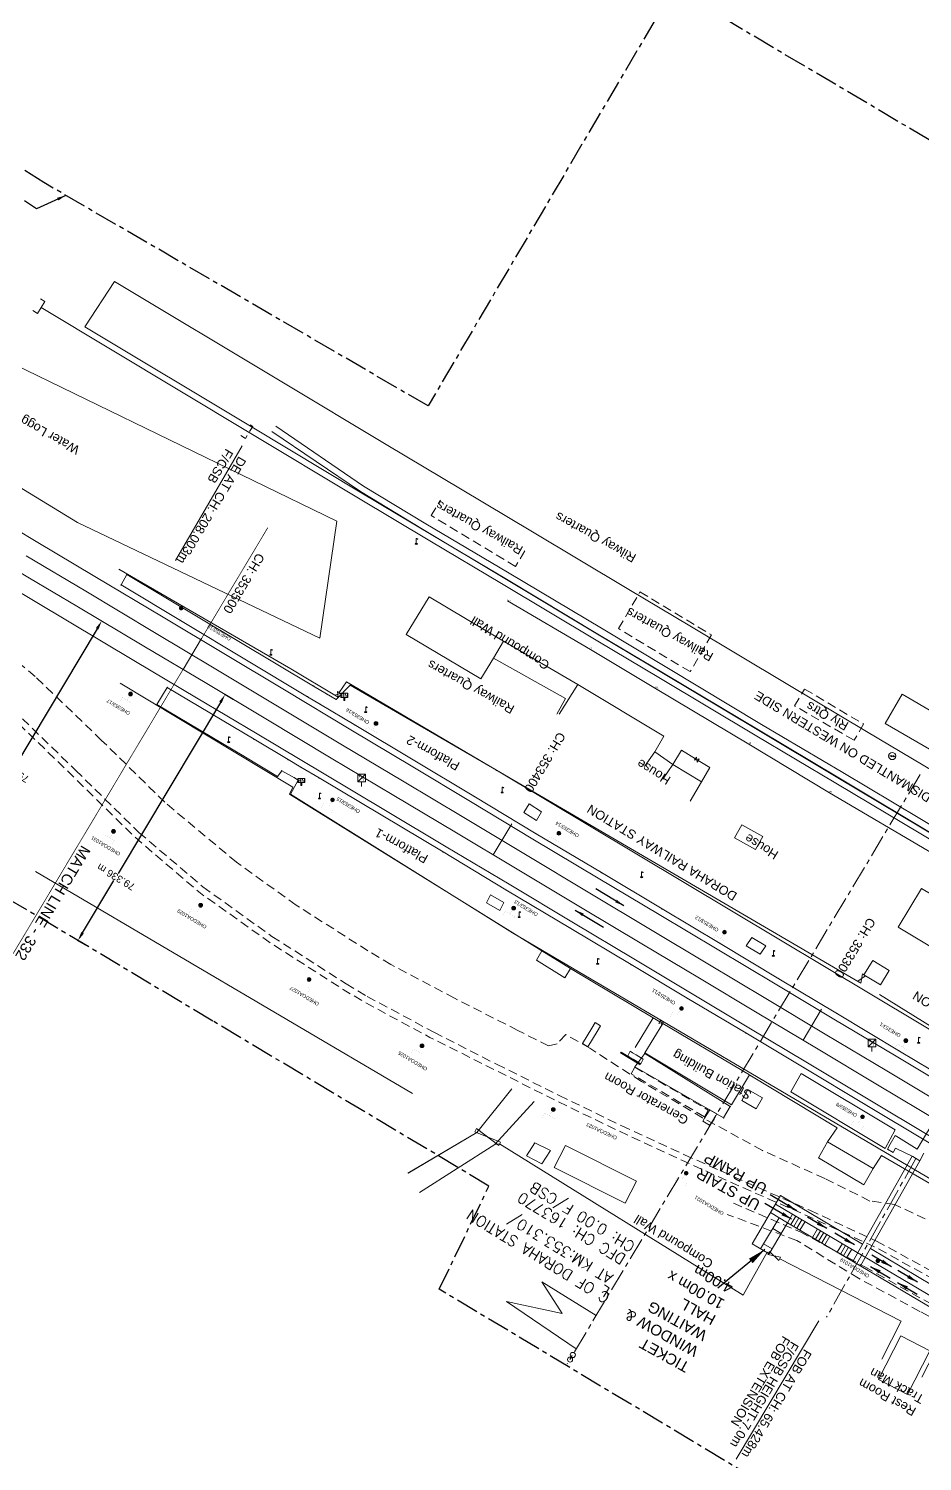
# Model space of a CAD drawing. Header units: feet. Extents: x 593168 to 611286, y 3401475 to 3412398.
# Drawn here: x 599657.6 to 599905, y 3408226.4 to 3408623 of the extents above; entities that cross this region are included whole.
import ezdxf
from ezdxf.enums import TextEntityAlignment as Align

# ---------------------------------------------------------------- set-up
doc = ezdxf.new("R2010")
doc.units = ezdxf.units.FT
doc.header["$MEASUREMENT"] = 0
for name, pattern in [('CENTER', [2, 1.25, -0.25, 0.25, -0.25]), ('DASHED', [0.75, 0.5, -0.25]), ('PHANTOM2', [1.25, 0.625, -0.125, 0.125, -0.125, 0.125, -0.125])]:
    doc.linetypes.add(name, pattern=pattern)
doc.layers.get('Defpoints').update_dxf_attribs({"lineweight": 0})
for name, color, linetype, lineweight in [('Cart Track', 34, 'Continuous', 0), ('Compound Wall', 251, 'Continuous', 0), ('DFCC BOUNDARY', 6, 'CENTER', 0), ('DORAHA STATION PROP. DETAILS', 10, 'Continuous', 0), ("DORAHA STN. SRJ's", 251, 'Continuous', 0), ('Electric Pole', 251, 'Continuous', 0), ('Existing IR Chainage', 7, 'Continuous', 0), ('Existing IR Track', 143, 'Continuous', 0), ('Footpath', 251, 'Continuous', 0), ('Footpath Over Bridge', 7, 'Continuous', 0), ('Gate', 251, 'Continuous', 0), ('Govt buliding', 251, 'Continuous', 0), ('Grill', 251, 'Continuous', 0), ('IR PROP. DETAILS', 190, 'Continuous', 0), ('Lamp_Post', 251, 'Continuous', 0), ('Name Board', 251, 'Continuous', 0), ('OHE MAST', 8, 'Continuous', 0), ('OHE MAST TEXT', 8, 'Continuous', 0), ('Pipe Line', 4, 'Continuous', 0), ('Platform', 7, 'Continuous', 0), ('Residential Building Pucca', 251, 'Continuous', 0), ('Residential Building Semipucca', 251, 'Continuous', 0), ('Retaining Wall', 251, 'Continuous', 0), ('Shed', 251, 'Continuous', 0), ('SRJ CH. in Station', 7, 'Continuous', 0), ('Step', 7, 'Continuous', 0), ('Subroad Edge', 34, 'Continuous', 0), ('Text1', 251, 'Continuous', 0), ('Village Name', 7, 'Continuous', 0), ('Water Logged Area', 5, 'Continuous', 0), ('WL', 7, 'Continuous', 0)]:
    doc.layers.add(name, color=color, linetype=linetype, lineweight=lineweight)
doc.layers.add('Existing Railway Boundary', color=7, linetype='CENTER')
doc.layers.add('MATCH LINE', color=7, linetype='Continuous')
doc.styles.add('CUT-FILL', font='cut-fill.shx', dxfattribs={"height": 2})
doc.styles.add('NB', font='swissbo.ttf', dxfattribs={"height": 1.5})
doc.styles.add('ROMANT', font='romant__.ttf')
doc.styles.get("Standard").update_dxf_attribs({"font": 'arial.ttf'})
doc.styles.add('Style-Arial', font='arial.ttf')
doc.styles.add('Vill txt', font='arial.ttf', dxfattribs={"height": 3})
doc.dimstyles.new('ISO-25', dxfattribs={"dimtxt": 2.5, "dimasz": 2.5, "dimexe": 1.25, "dimexo": 0.625, "dimtad": 1, "dimtxsty": 'Standard', "dimcen": 2.5, "dimadec": 0, "dimazin": 0, "dimtfac": 1, "dimtmove": 0, "dimatfit": 3, "dimfxl": 1, "dimarcsym": 0})
doc.dimstyles.get("Standard").update_dxf_attribs({"dimtxt": 0.18, "dimasz": 0.18, "dimexe": 0.18, "dimexo": 0.0625, "dimgap": 0.09, "dimtad": 0, "dimtih": 1, "dimtoh": 1, "dimdec": 4, "dimzin": 0, "dimdsep": 46, "dimtxsty": 'Standard', "dimcen": 0.09, "dimadec": 0, "dimazin": 0, "dimtfac": 1, "dimtdec": 4, "dimtofl": 0, "dimtmove": 0, "dimatfit": 3, "dimfxl": 1, "dimtolj": 1, "dimtzin": 0, "dimarcsym": 0})

# ---------------------------------------------------------------- blocks, each defined once
blk = doc.blocks.new('GT')
at = {"layer": 'Gate'}
for p, q in [((-0.5, -0.5), (-0.5, 0.5)), ((-0.5, 0.5), (0.5, -0.5)), ((0.5, 0.5), (0.5, -0.5))]:
    blk.add_line(p, q, dxfattribs=at)
blk.add_lwpolyline([(0.5, 0.5), (-0.5, -0.5)], dxfattribs=at)
blk = doc.blocks.new('EP')
blk.add_hatch(color=8).paths.add_polyline_path([(-0.21, -0.05), (-0.21, 0.16), (-0.93, -0.01), (-0.31, 0.07), (-0.31, -0.19), (0.31, 0), (0.31, -0.24), (0.94, -0.01), (0.41, -0.1), (0.43, 0.15)])
at = {"color": 8}
for p, q in [((-0.93, -0.01), (-0.21, 0.16)), ((-0.31, 0.07), (-0.93, -0.01)), ((-0.31, -0.19), (-0.31, 0.07)), ((0.31, 0), (-0.31, -0.19)), ((-0.21, 0.16), (-0.21, -0.05)), ((-0.21, -0.05), (0.43, 0.15)), ((0.31, -0.24), (0.31, 0)), ((0.43, 0.15), (0.41, -0.1)), ((0.94, -0.01), (0.31, -0.24)), ((0.41, -0.1), (0.94, -0.01))]:
    blk.add_line(p, q, dxfattribs=at)
blk.add_circle((0, 0), 1, dxfattribs=at)
blk = doc.blocks.new('LP')
for points in [[(0, 0), (0, 1.5)], [(0.25, 1.35), (0.44, 1.35)]]:
    blk.add_lwpolyline(points)
for centre, radius, start, end in [((0.07, 0.99), 0.519, 57.6425, 97.3165), ((0.34, 1.33), 0.094, 11.7012, 168.0476)]:
    blk.add_arc(centre, radius, start, end)
at = {"extrusion": (0, 0, -1)}
blk.add_ellipse((0, 0.01), major_axis=(0.308, 0), ratio=0.400495, dxfattribs=at)
blk.add_ellipse((0.35, 1.36), major_axis=(0.0017, 0.0438), ratio=0.461056, start_param=1.74022, end_param=4.575836)
blk = doc.blocks.new('NB')
for p, q in [((-0.98, 0.82), (-0.98, 1.98)), ((-0.98, 1.98), (0.98, 1.98)), ((-0.98, 0.82), (0.98, 0.82)), ((-0.13, 0.82), (-0.13, 0)), ((-0.13, 0), (0.13, 0)), ((0.13, 0.82), (0.13, 0)), ((0.98, 1.98), (0.98, 0.82))]:
    blk.add_line(p, q)
at = {"style": 'NB', "width": 1.025371}
blk.add_text('NB', height=0.988, rotation=180, dxfattribs=at).set_placement((0, 1.39), align=Align.MIDDLE)
blk = doc.blocks.new('WL')
at = {"layer": 'WL'}
for p, q in [((1.07, 3.42), (-1.06, 3.42)), ((-1.06, 3.42), (-1.06, 1.29)), ((-1.06, 1.29), (1.07, 1.29)), ((0, 1.29), (0, 0)), ((1.07, 1.29), (1.07, 3.42))]:
    blk.add_line(p, q, dxfattribs=at)
blk.add_lwpolyline([(-1.06, 1.29), (1.07, 3.42)], dxfattribs=at)
at = {"layer": 'WL', "style": 'CUT-FILL'}
for s, p in [('W', (-0.08, 3.25)), ('L', (0.61, 2.26))]:
    blk.add_text(s, height=0.739, rotation=180, dxfattribs=at).set_placement(p)
blk = doc.blocks.new('OHE MAST')
h = blk.add_hatch(color=256)
h.dxf.hatch_style = 1
edge = h.paths.add_edge_path()
edge.add_arc((0, 0), 0.514, 0, 360)
at = {"const_width": 0.01}
for points in [[(1.5, 3.5), (1.5, 2), (-1.5, 2), (-1.5, 3.5)], [(0, 2), (0, 0)]]:
    blk.add_lwpolyline(points, dxfattribs=at)
blk.add_circle((0, 0), 0.514)
blk = doc.blocks.new('*D296')
at = {"layer": 'Defpoints', "color": 0, "linetype": 'ByBlock', "ltscale": 5, "transparency": 16777216}
for p in [(599711.98, 3408438.65), (599714.29, 3408437.27), (599673.57, 3408369.18)]:
    blk.add_point(p, dxfattribs=at)
at = {"layer": 'DFCC BOUNDARY', "color": 0, "linetype": 'ByBlock', "lineweight": -2, "ltscale": 5, "transparency": 16777216}
for p, q in [((599714.18, 3408437.33), (599711.87, 3408438.71)), ((599710.7, 3408436.5), (599682.38, 3408389.15)), ((599672.54, 3408372.71), (599681.2, 3408387.18)), ((599673.46, 3408369.24), (599671.15, 3408370.62))]:
    blk.add_line(p, q, dxfattribs=at)
at = {"layer": 'DFCC BOUNDARY', "color": 0, "linetype": 'ByBlock', "ltscale": 5, "transparency": 16777216}
for points in [[(599710.34, 3408436.72), (599711.05, 3408436.29), (599711.98, 3408438.65)], [(599672.19, 3408372.92), (599672.9, 3408372.49), (599671.26, 3408370.56)]]:
    blk.add_solid(points, dxfattribs=at)
at = {"layer": 'DFCC BOUNDARY', "color": 0, "linetype": 'ByBlock', "ltscale": 5, "transparency": 16777216, "insert": (599681.79, 3408388.16), "char_height": 2, "attachment_point": 5, "rotation": 149, "style": 'Style-Arial'}
blk.add_mtext('\\A1;79.336 m', dxfattribs=at)
blk = doc.blocks.new('TerminatorOpen_0.5')
at = {"color": 0, "linetype": 'ByBlock', "lineweight": -2}
for q in [(-1, 0.25), (-1, 0), (-1, -0.25)]:
    blk.add_line((0, 0), q, dxfattribs=at)
blk = doc.blocks.new('*D297')
at = {"layer": 'Defpoints', "color": 0, "linetype": 'ByBlock', "ltscale": 5, "transparency": 16777216}
for p in [(599677.84, 3408459.04), (599678.41, 3408458.7), (599637.79, 3408390.56)]:
    blk.add_point(p, dxfattribs=at)
at = {"layer": 'DFCC BOUNDARY', "color": 0, "linetype": 'ByBlock', "lineweight": -2, "ltscale": 5, "transparency": 16777216}
for p, q in [((599678.3, 3408458.76), (599677.73, 3408459.1)), ((599676.56, 3408456.89), (599653.7, 3408418.54)), ((599638.5, 3408393.04), (599652.52, 3408416.57)), ((599637.68, 3408390.62), (599637.11, 3408390.96))]:
    blk.add_line(p, q, dxfattribs=at)
at = {"layer": 'DFCC BOUNDARY', "color": 0, "linetype": 'ByBlock', "ltscale": 5, "transparency": 16777216}
for points in [[(599676.2, 3408457.1), (599676.92, 3408456.68), (599677.84, 3408459.04)], [(599638.14, 3408393.26), (599638.85, 3408392.83), (599637.22, 3408390.9)]]:
    blk.add_solid(points, dxfattribs=at)
at = {"layer": 'DFCC BOUNDARY', "color": 0, "linetype": 'ByBlock', "ltscale": 5, "transparency": 16777216, "insert": (599653.11, 3408417.56), "char_height": 2, "attachment_point": 5, "rotation": 149, "style": 'Style-Arial'}
blk.add_mtext('\\A1;79.33 m', dxfattribs=at)

msp = doc.modelspace()

# ---------------------------------------------------------------- linework, layer by layer
at = {"layer": 'Cart Track', "color": 88, "linetype": 'DASHED', "ltscale": 5}
for points in [[(599852.7061, 3408297.8643), (599871.152, 3408289.8984), (599889.0437, 3408280.2215), (599906.1904, 3408270.603), (599924.6307, 3408260.3524), (599946.3257, 3408250.3366), (599964.9164, 3408239.7199), (600001.5665, 3408222.7369), (600020.6056, 3408214.6003), (600042.0157, 3408206.0129), (600066.5117, 3408194.1351), (600081.1976, 3408185.9946), (600086.722, 3408179.2522), (600088.6533, 3408172.7205)], [(600083.6553, 3408174.315), (600083.6771, 3408178.7988), (600081.739, 3408180.2812), (600079.8056, 3408184.2276), (600065.5097, 3408192.018), (600041.3301, 3408203.8629), (600019.2404, 3408212.2648), (600000.5271, 3408220.4648), (599981.0368, 3408228.6182), (599963.7365, 3408237.5181), (599945.1664, 3408248.4359), (599923.4202, 3408257.9119), (599904.3045, 3408267.8845), (599887.301, 3408277.0604), (599870.2837, 3408287.4912), (599851.0044, 3408294.7496)]]:
    msp.add_lwpolyline(points, dxfattribs=at)
at = {"layer": 'Compound Wall'}
for points in [[(599786.2379, 3408448.7709, 260.6187), (599789.0547, 3408453.4423, 258.4794), (599809.6311, 3408441.5013, 259.9519), (599804.4261, 3408433.2676, 259.2581)], [(599809.6311, 3408441.5013, 259.9519), (599833.3955, 3408427.1498, 260.2628), (599830.8978, 3408422.845, 262.1653)], [(599835.9658, 3408419.3225, 261.7434), (599838.2777, 3408423.2983, 259.877), (599842.1867, 3408420.8988, 260.5727)], [(599842.9611, 3408420.4194, 260.5687), (599846.149, 3408418.4291, 260.2718), (599843.8629, 3408414.5096, 261.5994)], [(599763.8828, 3408328.2237, 257.7566), (599659.5062, 3408389.6747, 260.3668)], [(599825.5049, 3408340.9634, 261.9583), (599830.4717, 3408349.2089, 262.0973)], [(599830.4708, 3408349.2093, 262.0963), (599832.3028, 3408348.0551, 262.4012)], [(599862.4441, 3408284.0519, 258.1425), (599862.0021, 3408284.2414, 259.791), (599856.9245, 3408275.2454, 259.586), (599855.3782, 3408272.359, 259.5071), (599787.9714, 3408314.2626, 258.3084)], [(599865.5183, 3408282.4619, 258.0505), (599899.1128, 3408265.1745, 259.605), (599893.7925, 3408254.6439, 156.3202)], [(599950.7216, 3408233.1092, 259.55), (599910.0809, 3408259.9224, 259.572), (599904.8798, 3408249.6499, 259.671)]]:
    msp.add_polyline3d(points, dxfattribs=at)
at = {"layer": 'DORAHA STATION PROP. DETAILS'}
msp.add_line((599864.344, 3408297.5907), (599912.6973, 3408268.993), dxfattribs=at)
at = {"layer": 'DORAHA STATION PROP. DETAILS', "linetype": 'CENTER', "ltscale": 5}
msp.add_lwpolyline([(599903.175, 3408310.1731), (599878.4941, 3408266.2599)], dxfattribs=at)
at = {"layer": 'DORAHA STATION PROP. DETAILS'}
for points in [[(599885.7561, 3408281.7319), (599902.1422, 3408310.8867)], [(599904.2647, 3408309.5607), (599887.9084, 3408280.459)], [(599890.6039, 3408285.2548), (599916.6794, 3408269.8329), (599913.8795, 3408265.0988), (599867.6781, 3408292.4239), (599862.5875, 3408283.8166), (599857.8534, 3408286.6164), (599865.7439, 3408299.9577), (599888.4515, 3408286.5277)], [(599860.2204, 3408285.2165), (599865.3111, 3408293.8238)], [(599867.6781, 3408292.4239), (599862.9441, 3408295.2237)], [(599867.6781, 3408292.4239), (599869.078, 3408294.7909)], [(599868.5388, 3408291.9148), (599869.9387, 3408294.2818)], [(599869.3995, 3408291.4057), (599870.7995, 3408293.7727)], [(599870.2603, 3408290.8967), (599871.6602, 3408293.2637)], [(599871.121, 3408290.3876), (599872.5209, 3408292.7546)], [(599863.5607, 3408290.8643), (599865.9277, 3408289.4643)], [(599874.5639, 3408288.3514), (599875.9638, 3408290.7184)], [(599875.4246, 3408287.8423), (599876.8246, 3408290.2093)], [(599876.2854, 3408287.3332), (599877.6853, 3408289.7002)], [(599877.1461, 3408286.8242), (599878.546, 3408289.1912)], [(599878.0068, 3408286.3151), (599879.4068, 3408288.6821)], [(599861.0159, 3408286.5614), (599863.3829, 3408285.1615)], [(599881.4498, 3408284.2789), (599882.8497, 3408286.6459)], [(599882.3105, 3408283.7698), (599883.7104, 3408286.1368)], [(599883.1712, 3408283.2607), (599884.5711, 3408285.6277)], [(599884.0319, 3408282.7517), (599885.4319, 3408285.1187)]]:
    msp.add_lwpolyline(points, dxfattribs=at)
at = {"layer": 'DORAHA STATION PROP. DETAILS', "elevation": 266.1131}
for points in [[(599885.7561, 3408281.7319), (599885.724, 3408281.6748)], [(599887.9084, 3408280.459), (599887.9034, 3408280.4499)]]:
    msp.add_lwpolyline(points, dxfattribs=at)
at = {"layer": "DORAHA STN. SRJ's", "color": 88, "lineweight": 13, "flags": 128}
msp.add_lwpolyline([(599716.7142, 3408507.4942), (599698.2301, 3408475.8261)], dxfattribs=at)
at = {"layer": "DORAHA STN. SRJ's", "lineweight": 13, "elevation": 267.4006, "flags": 128}
msp.add_lwpolyline([(599876.3018, 3408265.2459), (599853.4147, 3408227.0041)], dxfattribs=at)
at = {"layer": 'Existing IR Chainage', "color": 7, "linetype": 'Continuous', "lineweight": 13, "flags": 128}
for points in [[(599705.4707, 3408454.1916), (599700.341, 3408445.6076)], [(599791.312, 3408402.8844), (599786.1773, 3408394.3033)], [(599877.1147, 3408351.5192), (599871.9779, 3408342.9393)]]:
    msp.add_lwpolyline(points, dxfattribs=at)
at = {"layer": 'Existing IR Track', "color": 88, "linetype": 'DASHED', "ltscale": 5, "flags": 128}
for points in [[(600300.9941, 3408082.3917), (600280.6872, 3408091.1888), (600278.194, 3408092.197), (600275.4645, 3408093.2597), (600259.8356, 3408100.2013), (600244.9725, 3408108.5287), (600217.7499, 3408124.797), (600195.4514, 3408138.2511), (600177.9328, 3408148.4846), (600159.1489, 3408158.3834), (600139.3863, 3408168.0445), (600121.5005, 3408176.271), (600103.4945, 3408184.3792), (600085.5503, 3408192.4555), (600068.2262, 3408200.1721), (600044.0212, 3408211.0553), (600024.1862, 3408220.0175), (600004.0911, 3408229.1691), (599986.1424, 3408237.2709), (599968.0807, 3408245.4461), (599948.2324, 3408254.4952), (599909.4774, 3408276.0415), (599891.8619, 3408285.7167), (599873.0778, 3408294.3827), (599855.3291, 3408302.1459), (599838.3999, 3408309.725), (599821.0558, 3408317.7999), (599803.6602, 3408326.1886), (599786.4958, 3408334.8279), (599768.6698, 3408343.7482), (599750.442, 3408353.5777), (599744.6879, 3408357.0053), (599724.0956, 3408370.2137), (599704.7053, 3408384.0115), (599686.8914, 3408399.2996), (599669.2958, 3408416.597), (599652.1152, 3408433.2776), (599635.9553, 3408446.7247), (599620.8413, 3408457.3073), (599602.7895, 3408468.5208), (599565.5836, 3408490.2766), (599549.4534, 3408499.7086), (599533.478, 3408508.9593), (599491.1348, 3408533.6096)], [(599716.311, 3408510.4069), (599717.6507, 3408509.6042), (599719.6226, 3408512.8953), (599718.2829, 3408513.698)]]:
    msp.add_lwpolyline(points, dxfattribs=at)
at = {"layer": 'Existing IR Track', "flags": 128}
for points in [[(599953.8819, 3408370.6117), (599933.1033, 3408383.014), (599909.3811, 3408397.2151), (599881.0019, 3408414.1459), (599858.7381, 3408427.4473), (599832.5054, 3408443.1251), (599814.7325, 3408453.7146), (599788.5317, 3408469.4269), (599768.6156, 3408481.2662), (599748.4939, 3408493.3123), (599718.6366, 3408511.2497)], [(599915.0647, 3408328.1267), (599897.7151, 3408338.5079), (599880.4914, 3408348.7995), (599864.2703, 3408358.5453), (599848.1574, 3408368.1928), (599832.0945, 3408377.8038), (599815.2685, 3408387.8645), (599797.1726, 3408398.6684), (599779.9573, 3408409.0446), (599763.9529, 3408418.6291), (599746.7899, 3408428.903), (599728.3971, 3408439.9781), (599711.6102, 3408450.0311), (599694.8242, 3408460.0785), (599675.9091, 3408471.3822), (599659.6814, 3408481.0884), (599642.1912, 3408491.5622)], [(599910.1744, 3408320.0483), (599892.6006, 3408330.5792), (599875.6746, 3408340.7261), (599859.2809, 3408350.5411), (599843.3055, 3408360.1072), (599827.3511, 3408369.6529), (599810.8116, 3408379.5593), (599792.8268, 3408390.3244), (599775.6004, 3408400.6322), (599758.734, 3408410.7111), (599741.3882, 3408421.0734), (599723.2221, 3408431.9273), (599706.4353, 3408441.9657), (599689.9449, 3408451.8201), (599670.926, 3408463.1581), (599657.8892, 3408470.9373), (599636.9148, 3408483.4769)], [(599912.7063, 3408323.9567), (599895.1149, 3408334.4917), (599878.1064, 3408344.6676), (599861.6303, 3408354.54), (599845.6542, 3408364.1132), (599829.7223, 3408373.6615), (599812.9638, 3408383.7206), (599795.1325, 3408394.4058), (599777.6283, 3408404.891), (599761.5565, 3408414.4824), (599744.04, 3408424.9541), (599725.6163, 3408435.9988), (599708.9694, 3408445.9748), (599692.4859, 3408455.8426), (599673.4292, 3408467.2529), (599656.9633, 3408477.1015)], [(599907.7274, 3408316.0423), (599889.9632, 3408326.6668), (599873.1796, 3408336.7079), (599857.0011, 3408346.413), (599840.8286, 3408356.0919), (599825.1725, 3408365.4715), (599808.424, 3408375.4895), (599790.6027, 3408386.1336), (599773.2182, 3408396.529), (599756.3822, 3408406.5684), (599738.9142, 3408417.0223), (599720.8995, 3408427.762), (599704.0274, 3408437.8014), (599687.1919, 3408447.8463), (599668.3966, 3408459.0797), (599651.8966, 3408469.004)]]:
    msp.add_lwpolyline(points, dxfattribs=at)
at = {"layer": 'Existing Railway Boundary', "ltscale": 5}
for points in [[(600068.3432, 3408361.2078), (600130.6112, 3408459.8878), (599836.1292, 3408634.1143), (599768.1577, 3408518.5779), (599661.815, 3408580.4349), (599612.2027, 3408612.2329), (599553.6452, 3408693.0476), (599543.655, 3408685.9527), (599543.655, 3408683.2921), (599530.154, 3408666.7376), (599508.5547, 3408629.4251), (598272.8019, 3409311.3517), (598226.2603, 3409339.3887), (598151.2488, 3409384.2728), (597917.699, 3409525.8316), (597735.9935, 3409630.0193), (597672.2472, 3409669.316)], [(599936.2222, 3408204.7154), (599918.8408, 3408185.4773), (599771.2804, 3408274.0123), (599785.0232, 3408302.5983), (599708.5849, 3408348.2622), (599593.7586, 3408416.8589), (599615.059, 3408451.9179), (599554.734, 3408488.0427), (599482.8847, 3408531.0687), (599453.6679, 3408548.5649), (599424.7618, 3408565.8749)]]:
    msp.add_lwpolyline(points, dxfattribs=at)
at = {"layer": 'Footpath'}
for points in [[(599762.6254, 3408306.1523, 258.1854), (599781.6678, 3408317.42, 258.3854)], [(599765.7696, 3408300.7904, 258.0835), (599786.672, 3408314.0805, 258.3574), (599787.9714, 3408314.2626, 258.3084)]]:
    msp.add_polyline3d(points, dxfattribs=at)
at = {"layer": 'Footpath Over Bridge'}
msp.add_polyline3d([(599905.4228, 3408311.653, 265.9582), (599904.2647, 3408309.5607, 266.1131), (599902.3364, 3408310.7942, 266.0541), (599897.5273, 3408313.0929, 261.9254), (599896.8944, 3408311.8717, 261.0526), (599895.3063, 3408312.8228, 261.0356), (599896.053, 3408314.1491, 262.0653), (599897.4192, 3408316.5541, 262.0843), (599898.3581, 3408315.9969, 262.0823), (599903.5963, 3408312.7676, 265.9292), (599904.7706, 3408314.7972, 267.3978), (599914.7099, 3408331.3337, 267.3908)], dxfattribs=at)
at = {"layer": 'Gate'}
msp.add_polyline3d([(599810.8912, 3408342.0822, 258.9292), (599813.4889, 3408346.3137, 259.3401), (599814.4556, 3408347.8753, 259.3461), (599815.8928, 3408346.9533, 259.3671), (599814.9834, 3408345.3905, 259.3521), (599812.3761, 3408341.1273, 258.9942)], close=True, dxfattribs=at)
at = {"layer": 'Govt buliding', "color": 7}
for p, q in [((599828.1806, 3408339.4555), (599833.1356, 3408347.6068)), ((599833.1356, 3408347.6068), (599857.1722, 3408333.3509)), ((599852.1619, 3408325.1084), (599828.1806, 3408339.4555)), ((599857.1722, 3408333.3509), (599852.1619, 3408325.1084))]:
    msp.add_line(p, q, dxfattribs=at)
at = {"layer": 'Govt buliding', "color": 88, "linetype": 'DASHED', "ltscale": 5}
msp.add_polyline3d([(599794.9958, 3408478.4275, 259.9079), (599792.4155, 3408474.1465, 259.9079), (599769.0551, 3408488.227, 255.7322), (599771.6354, 3408492.508, 255.7322)], dxfattribs=at)
for points in [[(599840.7197, 3408445.0115, 259.818), (599820.9198, 3408456.9207, 259.866), (599826.8154, 3408467.0993, 258.4834), (599846.6154, 3408455.19, 258.4834)], [(599888.7294, 3408430.5033, 261.6364), (599886.0934, 3408426.0103, 260.1239), (599869.6417, 3408435.5183, 260.1849), (599872.3866, 3408440.1969, 260.1849)]]:
    msp.add_polyline3d(points, close=True, dxfattribs=at)
at = {"layer": 'Govt buliding'}
for points in [[(599904.777, 3408385.0083, 261.7944), (599926.9511, 3408371.73, 260.8157), (599920.4237, 3408360.9574, 260.2598), (599898.3225, 3408374.2392, 260.2598)], [(599891.2714, 3408365.0485, 264.7945), (599895.8448, 3408362.3095, 263.4819), (599893.3631, 3408358.2925, 262.5902), (599888.7897, 3408361.0315, 263.9028)], [(599856.7061, 3408329.3, 263.5319), (599860.7107, 3408326.9765, 263.109), (599859.0219, 3408323.9563, 263.131), (599855.0173, 3408326.2798, 263.5539)], [(599795.3911, 3408310.9223, 258.4454), (599797.722, 3408314.5754, 258.9652), (599802.0162, 3408312.4294, 258.6013), (599799.6687, 3408308.7501, 258.6013)], [(599876.2114, 3408310.364, 261.6264), (599878.7387, 3408314.8206, 262.5792), (599891.3951, 3408307.4165, 262.2033), (599888.8246, 3408302.8835, 262.2033)]]:
    msp.add_polyline3d(points, close=True, dxfattribs=at)
at = {"layer": 'Grill'}
for points in [[(599682.5734, 3408473.3577, 260.5378), (599730.1815, 3408445.836, 260.4848), (599742.8268, 3408438.1998, 260.8357)], [(599682.9122, 3408441.8635, 260.4788), (599730.7554, 3408413.0138, 262.2053), (599729.8133, 3408411.0751, 262.3102), (599799.6624, 3408367.7254, 262.9291)], [(599743.5253, 3408439.2744, 260.8927), (599745.5493, 3408442.1909, 262.2693), (599787.0962, 3408417.6919, 260.9846), (599887.5274, 3408359.0525, 261.8234)], [(599807.5575, 3408362.8458, 263.219), (599830.4717, 3408349.2089, 262.0973)], [(599893.1239, 3408355.6671, 261.7604), (599956.0444, 3408316.5455, 260.9296), (599983.3275, 3408300.3806, 261.4355), (600004.9159, 3408287.4891, 262.2163)], [(599857.2401, 3408333.2916, 263.5779), (599881.3641, 3408318.7048, 262.1423), (599878.7387, 3408314.8206, 262.5792)], [(599891.3951, 3408307.4165, 262.2033), (599893.7087, 3408311.0849, 261.8974), (600028.9074, 3408232.7324, 261.5735), (600029.9667, 3408233.183, 261.7034), (600030.3909, 3408234.3713, 261.6484)]]:
    msp.add_polyline3d(points, dxfattribs=at)
at = {"layer": 'IR PROP. DETAILS'}
for points in [[(599910.2409, 3408398.6538), (599881.8606, 3408415.5852), (599859.5977, 3408428.886), (599833.3643, 3408444.5643), (599815.5925, 3408455.1532), (599789.3909, 3408470.866), (599769.4742, 3408482.7056), (599749.3559, 3408494.7496), (599719.4838, 3408512.6636), (599673.1641, 3408540.5174), (599681.4135, 3408553.0599), (599727.2245, 3408525.5444), (599757.0707, 3408507.6136), (599777.159, 3408495.5875), (599797.0806, 3408483.745), (599823.2887, 3408468.0283), (599841.0508, 3408457.4452), (599867.291, 3408441.7629), (599889.5457, 3408428.467), (599917.9358, 3408411.5297)], [(599660.879, 3408548.2174), (599662.0633, 3408547.5079), (599660.0914, 3408544.2167), (599658.7517, 3408545.0194)], [(599661.0631, 3408545.8385), (599718.6366, 3408511.2497)]]:
    msp.add_lwpolyline(points, dxfattribs=at)
at = {"layer": 'MATCH LINE', "linetype": 'PHANTOM2', "ltscale": 15, "const_width": 0.2}
msp.add_lwpolyline([(599723.8114, 3408484.8832), (599653.3391, 3408366.9541)], dxfattribs=at)
at = {"layer": 'Pipe Line'}
msp.add_polyline3d([(600196.803, 3408218.776, 259.189), (600178.618, 3408232.53, 259.195), (600163.125, 3408242.123, 259.196), (600136.915, 3408257.691, 259.167), (600111.276, 3408272.775, 259.1), (600084.915, 3408288.453, 258.998), (600059.13, 3408303.882, 258.969), (599984.187, 3408348.936, 258.923), (599955.791, 3408365.898, 258.994), (599931.935, 3408380.325, 258.94), (599908.133, 3408394.497, 258.927), (599879.266, 3408411.472, 258.87), (599856.958, 3408424.961, 258.89), (599831.098, 3408440.387, 259.174), (599813.093, 3408451.16, 258.999), (599790.189, 3408464.58, 258.696)], dxfattribs=at)
at = {"layer": 'Platform'}
for points in [[(599915.9744, 3408329.6152, 260.9666), (599898.6451, 3408339.9743, 260.9716), (599881.48, 3408350.2724, 261.0136), (599865.2432, 3408359.9842, 261.0536), (599849.0082, 3408369.7595, 261.0826), (599832.9645, 3408379.3167, 261.0956), (599816.1698, 3408389.389, 261.1016), (599798.0619, 3408400.1509, 261.1106), (599780.8704, 3408410.5009, 261.1286), (599747.7206, 3408430.3685, 261.1436), (599738.3585, 3408435.9179, 261.0416), (599734.8427, 3408438.064, 260.5508), (599683.2083, 3408469.017, 260.5797), (599684.7485, 3408471.8882, 260.7397), (599736.4783, 3408441.0134, 260.5168), (599740.0853, 3408438.8513, 260.9686), (599742.7628, 3408437.3349, 260.8957), (599746.6505, 3408441.257, 260.6817), (599787.0962, 3408417.6919, 260.9846), (599956.0444, 3408316.5455, 260.9296)], [(599906.8769, 3408314.5445, 261.0186), (599889.1216, 3408325.2117, 260.8937), (599872.2465, 3408335.3247, 260.9366), (599856.1019, 3408345.0004, 260.9466), (599839.9244, 3408354.6032, 260.9836), (599824.3736, 3408363.9103, 261.0126), (599807.6674, 3408373.9131, 261.0426), (599789.7163, 3408384.592, 261.0316), (599772.3229, 3408395.0863, 261.0616), (599738.008, 3408415.6004, 261.0526), (599732.9766, 3408418.5621, 260.9146), (599729.4417, 3408420.6696, 260.4958), (599720.0097, 3408426.3185, 260.7547), (599695.9718, 3408440.6247, 260.7558), (599693.1356, 3408435.939, 260.7878), (599717.1735, 3408421.6328, 260.7867), (599726.4902, 3408415.9974, 260.7457), (599727.6558, 3408417.5842, 260.6317), (599731.1777, 3408415.656, 260.9276), (599732.245, 3408414.9311, 260.8977), (599730.0927, 3408411.0654, 260.8277), (599791.5214, 3408372.7064, 261.0526)], [(599791.5214, 3408372.7064, 261.0526), (600027.1784, 3408233.9117, 260.6147), (600030.5868, 3408236.4578, 260.7167), (600032.695, 3408235.2338, 260.6967), (600036.5866, 3408232.842, 260.2958), (600126.6597, 3408177.5963, 260.0759)], [(599851.8002, 3408324.6172, 261.2086), (599828.149, 3408339.3187, 261.2665), (599825.4348, 3408335.5532, 261.1646), (599849.9699, 3408321.4629, 261.0826), (599851.8002, 3408324.6172, 261.2086)]]:
    msp.add_polyline3d(points, dxfattribs=at)
for p in [(599684.748, 3408471.888, 260.74), (599683.208, 3408469.017, 260.58), (599695.972, 3408440.625, 260.756), (599736.478, 3408441.013, 260.517), (599740.085, 3408438.851, 260.969), (599746.65, 3408441.257, 260.682), (599693.136, 3408435.939, 260.788), (599734.843, 3408438.064, 260.551), (599738.358, 3408435.918, 261.042), (599742.763, 3408437.335, 260.896), (599747.721, 3408430.368, 261.144), (599720.01, 3408426.319, 260.755), (599717.173, 3408421.633, 260.787), (599729.442, 3408420.67, 260.496), (599726.49, 3408415.997, 260.746), (599727.656, 3408417.584, 260.632), (599731.178, 3408415.656, 260.928), (599732.245, 3408414.931, 260.898), (599732.977, 3408418.562, 260.915), (599738.008, 3408415.6, 261.053), (599787.096, 3408417.691, 260.985), (599730.093, 3408411.065, 260.828), (599780.87, 3408410.501, 261.129), (599798.062, 3408400.151, 261.111), (599772.323, 3408395.086, 261.062), (599816.17, 3408389.389, 261.102), (599789.716, 3408384.592, 261.032), (599832.965, 3408379.317, 261.096), (599791.521, 3408372.706, 261.053), (599807.667, 3408373.913, 261.043), (599849.008, 3408369.76, 261.083), (599824.374, 3408363.91, 261.013), (599865.243, 3408359.984, 261.054), (599839.924, 3408354.603, 260.984), (599881.48, 3408350.272, 261.014), (599856.102, 3408345, 260.947), (599828.149, 3408339.319, 261.267), (599898.645, 3408339.974, 260.972), (599825.435, 3408335.553, 261.165), (599872.246, 3408335.325, 260.937), (599851.8, 3408324.617, 261.209), (599889.122, 3408325.212, 260.894), (599849.97, 3408321.463, 261.083)]:
    msp.add_point(p, dxfattribs=at)
at = {"layer": 'Residential Building Pucca', "color": 88, "linetype": 'DASHED', "ltscale": 5}
msp.add_lwpolyline([(599845.6893, 3408323.6127), (599844.6443, 3408321.7731), (599824.4225, 3408333.6764), (599825.3937, 3408335.4894)], close=True, dxfattribs=at)
at = {"layer": 'Residential Building Pucca'}
for points in [[(599782.7356, 3408443.015, 258.6153), (599762.1457, 3408455.2959, 257.9735), (599768.4649, 3408465.7232, 257.8375), (599789.0547, 3408453.4423, 258.4794)], [(599782.7356, 3408443.015, 258.6153), (599786.2379, 3408448.7709, 260.6187), (599806.2282, 3408437.5795, 260.0249), (599803.7865, 3408433.2179, 260.0249)], [(599828.0449, 3408418.7405, 262.1653), (599830.8978, 3408422.845, 262.1653), (599835.9658, 3408419.3225, 261.7434), (599833.113, 3408415.218, 261.7434)], [(599840.7166, 3408409.187, 261.6414), (599843.8629, 3408414.5096, 261.5994), (599835.9658, 3408419.3225, 261.7434)]]:
    msp.add_polyline3d(points, dxfattribs=at)
for points in [[(599916.9098, 3408428.5738, 259.758), (599912.1866, 3408420.4906, 258.9802), (599894.6971, 3408430.6962, 262.1733), (599899.4284, 3408438.7934, 262.1733)], [(599899.0513, 3408261.1162, 261.0786), (599907.0503, 3408256.9312, 261.0456), (599900.8574, 3408244.8284, 261.3425), (599892.8584, 3408249.0135, 261.3425)]]:
    msp.add_polyline3d(points, close=True, dxfattribs=at)
at = {"layer": 'Residential Building Semipucca'}
for points in [[(599854.9872, 3408402.6228, 261.9014), (599860.8427, 3408399.3301, 260.1589), (599858.8302, 3408395.7382, 260.1529), (599852.9746, 3408399.0309, 261.8954)], [(599798.18, 3408365.093, 263.236), (599799.6624, 3408367.7254, 262.9291), (599807.5575, 3408362.8458, 263.219), (599806.0675, 3408360.1999, 263.219)]]:
    msp.add_polyline3d(points, close=True, dxfattribs=at)
at = {"layer": 'Retaining Wall'}
msp.add_polyline3d([(599821.3963, 3408339.469, 259.1182), (599821.5827, 3408339.6624, 259.1302), (599826.7852, 3408336.5012, 261.3915), (599826.9051, 3408336.145, 261.4075), (599826.6416, 3408336.2934, 261.3925)], close=True, dxfattribs=at)
at = {"layer": 'Shed'}
for points in [[(599799.6061, 3408406.2014, 260.9096), (599798.147, 3408403.8285, 261.0246), (599794.6834, 3408406.0489, 261.0436), (599796.1438, 3408408.4238, 261.0436)], [(599784.371, 3408381.0103, 260.8277), (599785.4659, 3408383.2646, 260.8617), (599789.165, 3408381.1058, 260.8447), (599788.07, 3408378.8512, 260.8447)], [(599860.115, 3408366.8333, 261.0246), (599856.2431, 3408369.0636, 261.0136), (599857.7682, 3408371.3628, 260.9916), (599861.6401, 3408369.1325, 260.9916)], [(599803.1179, 3408307.7442, 258.4714), (599806.2344, 3408313.8277, 258.6663), (599825.8518, 3408303.9636, 258.3994), (599822.734, 3408297.8776, 258.3994)]]:
    msp.add_polyline3d(points, close=True, dxfattribs=at)
msp.add_polyline3d([(599894.6952, 3408313.02, 261.0236), (599868.6203, 3408328.6494, 261.0446), (599871.4045, 3408333.7564, 260.9576), (599897.4794, 3408318.127, 260.9366), (599894.6952, 3408313.02, 261.0236)], dxfattribs=at)
at = {"layer": 'SRJ CH. in Station', "color": 7, "linetype": 'CENTER', "lineweight": 15, "ltscale": 5}
msp.add_line((599904.3699, 3408416.4986), (599806.6834, 3408253.3634), dxfattribs=at)
at = {"layer": 'SRJ CH. in Station', "color": 7, "lineweight": 15}
msp.add_lwpolyline([(599809.1708, 3408257.5122), (599789.8853, 3408270.5879), (599805.2627, 3408267.2872), (599799.67, 3408276.0944), (599814.7117, 3408266.7704)], dxfattribs=at)
at = {"layer": 'SRJ CH. in Station', "color": 7}
for centre in [(599808.2229, 3408255.8147, 16.806), (599807.4779, 3408254.5375, 16.806)]:
    msp.add_circle(centre, 0.7165, dxfattribs=at)
at = {"layer": 'Step'}
for points in [[(599827.0948, 3408336.4144, 261.2222), (599827.0184, 3408336.4654, 261.2226), (599824.9858, 3408337.7349, 259.755), (599823.9463, 3408338.3066, 259.717), (599823.4209, 3408338.6867, 259.2611), (599824.1447, 3408339.891, 259.2351), (599824.7309, 3408339.5126, 259.713), (599825.7387, 3408338.9482, 259.741), (599827.7214, 3408337.7269, 261.2136), (599827.0945, 3408336.42, 261.4035)], [(599844.2385, 3408320.592, 259.4001), (599844.6786, 3408321.4284, 260.0679), (599845.315, 3408322.3937, 260.0839), (599846.1427, 3408323.703, 261.1426), (599848.098, 3408322.5537, 261.1186), (599847.3198, 3408321.1506, 260.0689), (599846.8065, 3408320.3115, 260.0509), (599846.1041, 3408319.4744, 259.3591), (599844.2385, 3408320.592, 259.4001)]]:
    msp.add_polyline3d(points, dxfattribs=at)
at = {"layer": 'Subroad Edge', "color": 88, "linetype": 'DASHED', "ltscale": 5}
for points in [[(599915.9944, 3408288.7348), (599897.2797, 3408297.4988), (599890.4528, 3408298.448), (599877.954, 3408304.6935), (599860.7071, 3408312.4488), (599844.1702, 3408321.5161), (599827.2165, 3408331.5522), (599812.957, 3408340.7218), (599806.264, 3408344.5642), (599803.8996, 3408342.0066), (599801.4836, 3408341.3843), (599793.0038, 3408345.6951), (599775.4492, 3408354.5877), (599757.8524, 3408363.9714), (599751.5348, 3408367.719), (599731.6536, 3408380.3735), (599715.1452, 3408392.2382), (599695.2761, 3408408.8644), (599677.8227, 3408425.9952), (599659.4551, 3408443.6351), (599642.9627, 3408457.2755)], [(599653.1923, 3408434.5979), (599670.6024, 3408417.7067), (599688.1402, 3408400.492), (599705.8306, 3408385.4417), (599724.9523, 3408371.7078), (599745.5138, 3408358.5758), (599751.3492, 3408355.0681), (599769.811, 3408345.1553), (599787.139, 3408336.3207), (599804.4827, 3408327.679), (599821.7808, 3408319.2767), (599839.1261, 3408311.263), (599856.1127, 3408303.6808), (599873.8573, 3408295.8708), (599892.3106, 3408287.3395), (599910.3576, 3408277.4962), (599928.2015, 3408267.0062), (599948.9168, 3408256.1135), (599968.7554, 3408246.9897), (599985.6796, 3408239.3027), (600004.8971, 3408230.7789), (600024.9629, 3408221.6383)]]:
    msp.add_lwpolyline(points, dxfattribs=at)
at = {"layer": 'Subroad Edge'}
for points in [[(599910.1669, 3408398.4982, 258.7313), (599881.5981, 3408415.5896, 258.6693), (599859.3012, 3408428.9688, 258.6363), (599833.3003, 3408444.4707, 258.6693), (599815.576, 3408455.1364, 258.5903), (599789.391, 3408470.7737, 258.5183), (599766.6174, 3408484.4199, 258.5763), (599749.4404, 3408494.9273, 258.2844), (599724.9509, 3408511.5129, 258.0505)], [(599726.0049, 3408512.9598, 257.8805), (599750.3013, 3408496.3323, 258.2194), (599767.5428, 3408485.9494, 258.5763), (599790.1942, 3408472.5447, 258.4984), (599816.6152, 3408456.7961, 258.5843), (599834.2788, 3408446.1735, 258.6603), (599860.5023, 3408430.3828, 258.6063), (599882.9644, 3408417.084, 258.6553), (599911.3693, 3408400.082, 258.7443), (599934.8299, 3408386.0384, 258.7073), (599958.964, 3408371.5989, 258.8742), (599972.739, 3408363.2805, 258.8133), (599986.9567, 3408355.4239, 258.8063), (600019.2669, 3408336.5066, 258.7773), (600034.3917, 3408327.6145, 258.8313), (600051.2856, 3408332.0389, 257.9485), (600057.4122, 3408339.9546, 257.8835)], [(599791.389, 3408329.4704, 258.9632), (599781.7041, 3408317.438, 258.3874), (599762.5909, 3408306.1336, 258.1844)], [(599765.7765, 3408300.7961, 258.0815), (599786.672, 3408314.0805, 258.3574), (599797.5341, 3408326.0441, 258.9222)]]:
    msp.add_polyline3d(points, dxfattribs=at)
at = {"layer": 'Water Logged Area'}
msp.add_polyline3d([(599603.6667, 3408527.4479, 256.6539), (599507.8505, 3408575.5201, 257.9755), (599520.461, 3408604.3637, 257.0678), (599551.8349, 3408616.5466, 258.4284), (599588.2706, 3408588.2605, 258.1355), (599620.6015, 3408554.9479, 256.5389), (599650.2512, 3408531.748, 258.7023), (599742.9391, 3408486.7, 255.9491), (599738.2159, 3408454.3055, 256.7299), (599671.1601, 3408486.355, 256.415), (599603.6667, 3408527.4479, 256.6539)], dxfattribs=at)

# ---------------------------------------------------------------- block references
at = {"layer": 'Electric Pole', "xscale": 0.9997078269552191, "yscale": 0.9997078269552191, "zscale": 0.9997078269552191}
msp.add_blockref('EP', (599896.6581, 3408421.6493, 263.095), dxfattribs=at)
at = {"layer": 'Gate', "yscale": 0.9997078268772505}
for p, xscale, zscale, rotation in [((599743.1757, 3408438.734, 156.3202), 1.28720952749995, 1.28720952749995, 57.31208259474287), ((599842.5739, 3408420.6591, 156.3202), 0.9107705916469414, 0.9107705916469414, 328.3120825936787), ((599888.1671, 3408360.0442, 156.3202), 2.352171670090453, 2.352171670090453, 57.31208259740152), ((599832.7194, 3408347.8303, 156.3202), 0.9468584266905425, 0.9468584266905425, 331.3120826037151), ((599784.6784, 3408316.174, 156.3202), 7.614912129491845, 7.614912129491845, 330.3120825937279), ((599863.9812, 3408283.2569, 156.3202), 3.461049426165637, 3.461049426165637, 332.3120825939989)]:
    msp.add_blockref('GT', p, dxfattribs=dict(at, xscale=xscale, zscale=zscale, rotation=rotation))
at = {"layer": 'Lamp_Post', "xscale": 0.9997078269552191, "yscale": 0.9997078269552191, "zscale": 0.9997078269552191}
for p in [(599764.902, 3408480.3581, 259.3171), (599724.662, 3408449.6483, 265.9462), (599750.908, 3408433.7768, 262.7791), (599712.9533, 3408425.4406, 263.7748), (599738.1302, 3408409.9093, 263.9518), (599788.6691, 3408411.5303, 264.1347), (599827.2873, 3408388.0671, 264.0917), (599793.3802, 3408377.0404, 263.3459), (599863.7596, 3408366.302, 264.3556), (599815.0907, 3408364.0986, 262.8711), (599903.9413, 3408342.2621, 263.172)]:
    msp.add_blockref('LP', p, dxfattribs=at)
at = {"layer": 'Name Board', "xscale": 0.9997078269552191, "yscale": 0.9997078269552191, "zscale": 0.9997078269552191}
for p in [(599744.9771, 3408437.037, 260.9676), (599733.0963, 3408413.4649, 260.8977)]:
    msp.add_blockref('NB', p, dxfattribs=at)
at = {"layer": 'OHE MAST', "rotation": 149.0208306544456}
for p in [(599699.849, 3408462.6149), (599685.8371, 3408438.8358), (599753.7569, 3408430.6754), (599741.7295, 3408409.5114), (599681.0969, 3408400.8036), (599804.3781, 3408400.2597), (599705.2311, 3408380.3227), (599791.8665, 3408379.5472), (599850.195, 3408372.9026), (599735.2267, 3408359.7724), (599838.3032, 3408351.7566), (599900.4206, 3408342.8394), (599766.4957, 3408341.4428), (599802.8534, 3408323.7563), (599888.4175, 3408321.7729), (599839.6264, 3408306.1452), (599892.6647, 3408281.8785)]:
    msp.add_blockref('OHE MAST', p, dxfattribs=at)
at = {"layer": 'WL', "xscale": 0.9997078269552191, "yscale": 0.9997078269552191, "zscale": 0.9997078269552191}
for p in [(599749.7654, 3408413.2314, 261.3755), (599891.0069, 3408339.8407, 260.9976)]:
    msp.add_blockref('WL', p, dxfattribs=at)

# ---------------------------------------------------------------- texts
at = {"layer": 'DORAHA STATION PROP. DETAILS'}
for s, insert, char_height, width, attachment_point, rotation in [('UP STAIR', (599859.6905, 3408297.0356), 3, 21.934502, 4, 151.044359), ('UP RAMP', (599861.6138, 3408301.5043), 3, 18.942688, 4, 151.044359), ('TICKET WINDOW & WAITING HALL 10.00m x 4.00m', (599839.3899, 3408250.8061, 156.3202), 3, 25.346663, 1, 151.044359), ('FOB EXTENSION', (599868.5662, 3408260.0321, 133.7003), 2.5, 28.996702, 1, 239)]:
    msp.add_mtext(s, dxfattribs=dict(at, insert=insert, char_height=char_height, width=width, attachment_point=attachment_point, rotation=rotation))
at = {"layer": "DORAHA STN. SRJ's", "lineweight": 13, "char_height": 2.5, "attachment_point": 4, "line_spacing_factor": 0.648, "style": 'Style-Arial'}
for s, insert, width, rotation in [('\\pxsm1;{\\C88;DE AT CH: 208.003m F/CSB}', (599715.0847, 3408505.2557), 37.074966, 239.140665), ('\\pxsm1;FOB AT CH: 65.428m \\PF/CSB HEIGHT-7.0m', (599871.6183, 3408258.0692, 267.4006), 48.267487, 239.100173)]:
    msp.add_mtext(s, dxfattribs=dict(at, insert=insert, width=width, rotation=rotation))
at = {"layer": 'Existing IR Chainage', "color": 7, "lineweight": 0, "char_height": 2.5, "attachment_point": 6, "line_spacing_factor": 0.60036, "style": 'Style-Arial'}
for s, insert, rotation in [('CH: 353500', (599712.4098, 3408461.4563), 239.138229), ('CH: 353400', (599795.7316, 3408411.8934), 239.104876), ('CH: 353300', (599881.5365, 3408360.5271), 239.091004)]:
    msp.add_mtext(s, dxfattribs=dict(at, insert=insert, rotation=rotation))
at = {"layer": 'IR PROP. DETAILS'}
msp.add_text('GOODS PLATFORM 15M WIDE IN LIEU OF SIDING TO BE DISMANTLED ON WESTERN SIDE', height=2.5, rotation=149, dxfattribs=at).set_placement((599858.8273, 3408438.728, 613.7163), align=Align.MIDDLE_RIGHT)
at = {"layer": 'MATCH LINE', "linetype": 'Continuous'}
msp.add_text('MATCH LINE - 332', height=3, rotation=239.034667, dxfattribs=at).set_placement((599672.3221, 3408397.1724))
at = {"layer": 'OHE MAST TEXT'}
for s, rotation, p in [('OHE353/18', 149, (599713.7157, 3408454.3578, 267.135)), ('OHE353/17', 149, (599685.837, 3408433.7508, 264.235)), ('OHE353/16', 149, (599752.0466, 3408431.224, 264.728)), ('OHE353/15', 149, (599749.4677, 3408406.5735, 264.262)), ('OHE353/14', 149, (599810.0841, 3408399.8672, 264.449)), ('OHEDOA1031', 149, (599683.1205, 3408394.8219, 258.524)), ('OHEDOA1029', 149, (599706.9909, 3408374.626, 258.507)), ('OHE353/13', 149, (599798.6958, 3408378.0524, 264.496)), ('OHE353/12', 149, (599848.7118, 3408373.7742, 264.689)), ('OHEDOA1027', 149, (599738.1073, 3408353.2628, 260.47)), ('OHE353/11', 149, (599836.7684, 3408353.5679, 264.866)), ('OHE353/1', 149, (599899.1123, 3408344.5814, 262.911)), ('OHEDOA1025', 149, (599768.0935, 3408335.2968, 260.513)), ('OHE353/9', 149, (599887.0457, 3408322.4577, 264.488)), ('OHEDOA1023', 155.331608, (599820.6038, 3408316.283, 260.465)), ('OHEDOA1021', 149, (599850.1326, 3408295.301, 262.106)), ('OHEDOA1019', 149, (599890.444, 3408277.9784, 262.391))]:
    msp.add_text(s, height=1, rotation=rotation, dxfattribs=at).set_placement(p)
at = {"layer": 'Pipe Line'}
for p in [(599790.189, 3408464.58, 258.696), (599813.093, 3408451.16, 258.999), (599831.098, 3408440.387, 259.174), (599856.958, 3408424.961, 258.89), (599879.266, 3408411.472, 258.87)]:
    msp.add_text('PL', height=0.5, dxfattribs=at).set_placement(p)
at = {"layer": 'SRJ CH. in Station', "color": 10, "char_height": 3, "attachment_point": 7, "rotation": 148.41588, "line_spacing_factor": 0.6, "style": 'ROMANT'}
for s, insert in [('CH: 0.00 F/CSB', (599826.2386, 3408287.4742)), ('DFC CH: 163770', (599823.1855, 3408283.2313))]:
    msp.add_mtext(s, dxfattribs=dict(at, insert=insert))
at = {"layer": 'SRJ CH. in Station', "color": 7, "char_height": 3, "attachment_point": 7, "rotation": 148.41588, "line_spacing_factor": 0.6, "style": 'ROMANT'}
for s, insert in [('C OF DORAHA STATION', (599818.7414, 3408272.5238)), ('AT KM:353.310/', (599820.1625, 3408278.7744)), ('L', (599818.7527, 3408274.1586))]:
    msp.add_mtext(s, dxfattribs=dict(at, insert=insert))
at = {"layer": 'Text1', "color": 88}
for s, p in [('Railway Quarters', (599794.6892, 3408479.4748, 156.3202)), ('Railway Quarters', (599847.3728, 3408449.931, 156.3202)), ('Rly Qtrs', (599884.7879, 3408430.7524, 156.3202))]:
    msp.add_text(s, height=2.5, rotation=151.044359, dxfattribs=at).set_placement(p)
at = {"layer": 'Text1'}
for s, rotation, p in [('Rilway Quarters', 151.044359, (599826.0088, 3408477.2769, 156.3202)), ('Compound Wall', 148.408608, (599802.0733, 3408447.4941, 156.3202)), ('Railway Quarters', 151.044359, (599792.3349, 3408435.3815, 156.3202)), ('Platform-2', 151.044359, (599777.188, 3408419.6759, -104.8192)), ('House', 148.408608, (599835.5535, 3408415.646, 156.3202)), ('Platform-1', 151.044359, (599768.4225, 3408393.9815, 156.3202)), ('House', 148.408608, (599865.3889, 3408394.9842, 156.3202)), ('Station Building', 151.044359, (599857.9756, 3408328.5634, 263.3978)), ('Generator Room', 151.044359, (599840.4988, 3408321.6076, 418.7114)), ('Compound Wall', 148.315291, (599847.3434, 3408281.7378, 156.3202)), ('Track Man', 151.044359, (599905.7285, 3408244.3873, 312.6404)), ('Rest Room', 151.044359, (599903.5067, 3408240.9711, 312.6404))]:
    msp.add_text(s, height=2.5, rotation=rotation, dxfattribs=at).set_placement(p)
at = {"layer": 'Village Name', "style": 'Vill txt'}
for p in [(599853.9519, 3408383.5486, 156.3202), (599944.1087, 3408331.8888, 156.3202)]:
    msp.add_text('DORAHA RAILWAY STATION', height=2.5, rotation=148.676336, dxfattribs=at).set_placement(p)
at = {"layer": 'Water Logged Area'}
msp.add_text('Water Logged Area', height=2.5, rotation=151.044359, dxfattribs=at).set_placement((599671.9774, 3408507.185))

# ---------------------------------------------------------------- dimensions: what is measured, and where the dimension line sits
at = {"layer": 'DFCC BOUNDARY', "color": 7, "linetype": 'ByBlock', "ltscale": 5}
for base, p1, p2, angle, picture, middle in [((599677.8377, 3408459.0378), (599637.7859, 3408390.5572), (599678.4076, 3408458.698), 59.198943, '*D297', (599653.1081, 3408417.5552)), ((599711.9793, 3408438.6504), (599673.5706, 3408369.1796), (599714.2882, 3408437.2697), 59.120746, '*D296', (599681.7884, 3408388.1635))]:
    dim = msp.add_linear_dim(base=base, p1=p1, p2=p2, angle=angle, dimstyle='Standard', override={"dimtxt": 2, "dimasz": 2.5, "dimexe": 0.125, "dimexo": 0.125, "dimgap": 0.125, "dimtad": 1, "dimtih": 0, "dimtoh": 0, "dimdec": 3, "dimzin": 11, "dimpost": ' m', "dimtxsty": 'Style-Arial', "dimsah": 1, "dimadec": 4, "dimazin": 3, "dimtmove": 2, "dimatfit": 1, "dimldrblk": 'TerminatorOpen_0.5', "dimfrac": 2, "dimtzin": 11}, dxfattribs=at)
    dim.commit()
    dim.dimension.update_dxf_attribs({"geometry": picture, "text_midpoint": middle, "dimtype": 129, "text_rotation": 149})

# ---------------------------------------------------------------- leaders
at = {"layer": 'DORAHA STATION PROP. DETAILS'}
for points, override in [([(599870.2117, 3408295.7597), (599862.8221, 3408300.1301)], {"dimtxt": 3, "dimasz": 3, "dimtad": 0, "dimdec": 3, "dimzin": 2, "dimtdec": 3}), ([(599868.8118, 3408293.3927), (599861.4222, 3408297.7631)], {"dimtxt": 3, "dimasz": 3, "dimtad": 0, "dimdec": 3, "dimzin": 2, "dimtdec": 3}), ([(599878.5924, 3408290.8031), (599873.1754, 3408294.0069)], {"dimtxt": 3, "dimasz": 3, "dimtad": 0, "dimdec": 3, "dimzin": 2, "dimtdec": 3}), ([(599886.1977, 3408286.3051), (599880.7807, 3408289.5089)], {"dimtxt": 3, "dimasz": 3, "dimtad": 0, "dimdec": 3, "dimzin": 2, "dimtdec": 3}), ([(599861.3662, 3408285.0164), (599848.3432, 3408274.3159)], {"dimtxt": 3, "dimasz": 5, "dimtad": 0, "dimdec": 3, "dimzin": 2, "dimtdec": 3}), ([(599890.6439, 3408280.3222), (599896.0609, 3408277.1184)], {"dimtxt": 3, "dimasz": 3, "dimtad": 0, "dimdec": 3, "dimzin": 2, "dimtdec": 3}), ([(599896.4476, 3408280.2429), (599891.0306, 3408283.4467)], {"dimtxt": 3, "dimasz": 3, "dimtad": 0, "dimdec": 3, "dimzin": 2, "dimtdec": 3}), ([(599898.1522, 3408275.8816), (599903.5692, 3408272.6778)], {"dimtxt": 3, "dimasz": 3, "dimtad": 0, "dimdec": 3, "dimzin": 2, "dimtdec": 3}), ([(599903.6351, 3408275.992), (599898.2181, 3408279.1958)], {"dimtxt": 3, "dimasz": 3, "dimtad": 0, "dimdec": 3, "dimzin": 2, "dimtdec": 3})]:
    msp.add_leader(points, dimstyle='ISO-25', override=override, dxfattribs=at)
at = {"layer": 'Existing IR Track', "color": 7, "lineweight": -3}
for points in [[(599822.3254, 3408380.1975), (599814.6439, 3408384.9125)], [(599808.889, 3408378.9921), (599816.7269, 3408374.2338)]]:
    msp.add_leader(points, dimstyle='ISO-25', override={"dimtxt": 3, "dimasz": 2.5, "dimtad": 0, "dimdec": 3, "dimzin": 2, "dimtdec": 3}, dxfattribs=at)
at = {"layer": 'Existing Railway Boundary', "linetype": 'Continuous', "ltscale": 5}
msp.add_leader([(599667.9289, 3408576.8786), (599659.8189, 3408573.1342), (599656.4251, 3408575.358)], dimstyle='ISO-25', override={"dimtxt": 3, "dimasz": 2.5, "dimgap": 0.625, "dimtad": 0, "dimdec": 3, "dimzin": 2, "dimtdec": 3}, dxfattribs=at)

doc.saveas('drawing.dxf')
